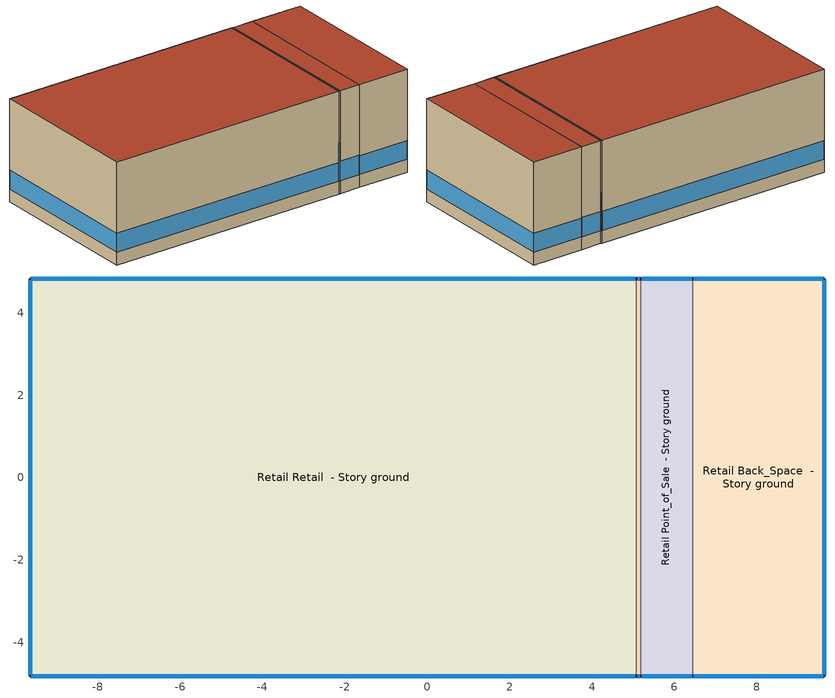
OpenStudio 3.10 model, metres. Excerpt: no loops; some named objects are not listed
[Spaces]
Retail Retail  - Story ground
 floor ground (Foundation F 1.26W/m*K Perim 39.07m Area 141.86m2): -9.64,-4.82 -9.64,4.82 5.08,4.82 5.08,-4.82 z0
 wall outside (Retail Retail  - Story ground Wall 1 c tbd): -9.64,4.82 -9.64,-4.82 z0:6.1
 wall outside (Retail Retail  - Story ground Wall 3 c tbd): 5.08,4.82 -9.64,4.82 z0:6.1
 wall outside (Retail Retail  - Story ground Wall 2 c tbd): -9.64,-4.82 5.08,-4.82 z0:6.1
 wall to Retail Entry  - Story ground: 5.08,-4.82 5.08,4.82 z0:6.1
 window (Window U-0.75 SHGC 0.48): -9.64,4.79 -9.64,-4.79 z0.76:1.87; -9.61,-4.82 5.05,-4.82 / 5.05,4.82 -9.61,4.82 z0.76:1.86
 roof outside (Retail Retail  - Story ground RoofCeiling 1 c tbd): 5.08,-4.82 5.08,4.82 -9.64,4.82 -9.64,-4.82 z6.1
Retail Entry  - Story ground
 floor ground (Foundation F 1.26W/m*K Perim 0.2m Area 0.97m2): 5.08,-4.82 5.08,4.82 5.18,4.82 5.18,-4.82 z0
 wall outside (Retail Entry  - Story ground Wall 2 c tbd): 5.18,4.82 5.08,4.82 z0:6.1
 wall outside (Retail Entry  - Story ground Wall 3 c tbd): 5.08,-4.82 5.18,-4.82 z0:6.1
 wall to Retail Point_of_Sale  - Story ground: 5.18,-4.82 5.18,4.82 z0:6.1
 window (Window U-0.75 SHGC 0.48): 5.15,4.82 5.1,4.82 / 5.1,-4.82 5.15,-4.82 z0.76:2.99
 roof outside (Retail Entry  - Story ground RoofCeiling 1 c tbd): 5.18,-4.82 5.18,4.82 5.08,4.82 5.08,-4.82 z6.1
Retail Point_of_Sale  - Story ground
 floor ground (Foundation F 1.26W/m*K Perim 2.53m Area 12.21m2): 5.18,-4.82 5.18,4.82 6.45,4.82 6.45,-4.82 z0
 wall outside (Retail Point_of_Sale  - Story ground Wall 2 c tbd): 6.45,4.82 5.18,4.82 z0:6.1
 wall outside (Retail Point_of_Sale  - Story ground Wall 3 c tbd): 5.18,-4.82 6.45,-4.82 z0:6.1
 wall to Retail Back_Space  - Story ground: 6.45,-4.82 6.45,4.82 z0:6.1
 window (Window U-0.75 SHGC 0.48): 6.42,4.82 5.21,4.82 / 5.21,-4.82 6.42,-4.82 z0.76:1.91
 roof outside (Retail Point_of_Sale  - Story ground RoofCeiling 1 c tbd): 6.45,-4.82 6.45,4.82 5.18,4.82 5.18,-4.82 z6.1
Retail Back_Space  - Story ground
 floor ground (Foundation F 1.26W/m*K Perim 16.02m Area 30.77m2): 6.45,-4.82 6.45,4.82 9.64,4.82 9.64,-4.82 z0
 wall outside (Retail Back_Space  - Story ground Wall 2 c tbd): 9.64,4.82 6.45,4.82 z0:6.1
 wall outside (Retail Back_Space  - Story ground Wall 4 c tbd): 9.64,-4.82 9.64,4.82 z0:6.1
 wall outside (Retail Back_Space  - Story ground Wall 3 c tbd): 6.45,-4.82 9.64,-4.82 z0:6.1
 window (Window U-0.75 SHGC 0.48): 9.61,4.82 6.47,4.82 / 6.47,-4.82 9.61,-4.82 z0.76:1.88; 9.64,-4.79 9.64,4.79 z0.76:1.87
 roof outside (Retail Back_Space  - Story ground RoofCeiling 1 c tbd): 9.64,-4.82 9.64,4.82 6.45,4.82 6.45,-4.82 z6.1
[Building]
ComStock DOE Ref Pre-1980|RetailStandalone: North Axis {deg}=45; Default Construction Set=ComStock DOE Ref Pre-1980 - Retail - ASHRAE 169-2013-5A; Default Schedule Set=Building Default Schedule Set; Standards Building Type=Retail
[Site]
Windham Airport_CT_USA: Latitude {deg}=41.74; Longitude {deg}=-72.18; Time Zone {hr}=-5; Elevation {m}=75; Terrain=City
[Site:WaterMainsTemperature]
Calculation Method=Correlation; Annual Average Outdoor Air Temperature {C}=10.8875; Maximum Difference In Monthly Average Outdoor Air Temperatures {deltaC}=26.77
[SizingPeriod:DesignDay] Barometric Pressure {Pa}=100427; Rain Indicator=No; Snow Indicator=No; Day of Month=21; Daylight Saving Time Indicator=No; Humidity Condition Type=Wetbulb; Dry-Bulb Temperature Range Modifier Type=DefaultMultipliers
Name | Maximum Dry-Bulb Temperature {C} | Daily Dry-Bulb Temperature Range {deltaC} | Wind Speed {m/s} | Wind Direction {deg} | Month | Day Type | Wetbulb or DewPoint at Maximum Dry-Bulb {C} | Solar Model Indicator | ASHRAE Clear Sky Optical Depth for Beam Irradiance | ASHRAE Clear Sky Optical Depth for Diffuse Irradiance | Sky Clearness
Windham Airport Ann Clg .4% Condns DB=>MWB 1 | 32.2 | 11.1 | 3.9 | 200 | 7 | SummerDesignDay | 22.8 | ASHRAETau | 0.43 | 2.181
Windham Airport Ann Clg .4% Condns WB=>MDB 1 | 29.4 | 11.1 | 3.9 | 200 | 7 | SummerDesignDay | 24.4 | ASHRAETau | 0.43 | 2.181
Windham Airport Ann Htg 99.6% Condns DB 1 | -15.8 | 0 | 2.1 | 290 | 1 | WinterDesignDay | -15.8 | ASHRAEClearSky |  |  | 0
Windham Airport August .4% Condns DB=>MCWB 1 | 32.9 | 10.7 | 3.9 | 200 | 8 | SummerDesignDay | 23.5 | ASHRAETau | 0.416 | 2.246
[ClimateZones]
Climate Zone Institution Name 1=ASHRAE; Climate Zone Document Name 1=ANSI/ASHRAE Standard 169; Climate Zone Document Year 1=2006; Climate Zone Value 1=ASHRAE 169-2013-5A
[Site:GroundTemperature:FCfactorMethod]
January Ground Temperature {C}=11.22; February Ground Temperature {C}=4.34; March Ground Temperature {C}=1.19; April Ground Temperature {C}=-2.74; May Ground Temperature {C}=3.01; June Ground Temperature {C}=3.14; July Ground Temperature {C}=7.09; August Ground Temperature {C}=17.57; September Ground Temperature {C}=19.75; October Ground Temperature {C}=23.97; November Ground Temperature {C}=24.03; December Ground Temperature {C}=18.08
[Construction:FfactorGroundFloor] F-Factor {W/m-K}=1.26344
Name | Area {m2} | PerimeterExposed {m}
Foundation F 1.26W/m*K Perim 2.53m Area 12.21m2 | 12.2075 | 2.53303
Foundation F 1.26W/m*K Perim 0.2m Area 0.97m2 | 0.966192 | 0.200483
Foundation F 1.26W/m*K Perim 16.02m Area 30.77m2 | 30.7695 | 16.0232
Foundation F 1.26W/m*K Perim 39.07m Area 141.86m2 | 141.863 | 39.075
[DefaultConstructionSet]
ComStock DOE Ref Pre-1980 - Retail - ASHRAE 169-2013-5A: Default Exterior Surface Constructions=Default Surface Constructions 1; Default Interior Surface Constructions=Default Surface Constructions 2; Default Ground Contact Surface Constructions=Default Surface Constructions 3; Default Exterior SubSurface Constructions=Default Sub Surface Constructions 1; Default Interior SubSurface Constructions=Default Sub Surface Constructions 2; Interior Partition Construction=Typical Interior Partition
[DefaultSurfaceConstructions]
Name | Floor Construction | Wall Construction | Roof Ceiling Construction
Default Surface Constructions 1 | Typical Insulated Exterior Mass Floor | Typical Insulated Steel Framed Exterior Wall R-6.41 | Typical IEAD Roof R-13.89
Default Surface Constructions 2 | Typical Interior Floor | Typical Interior Wall | Typical Interior Ceiling
Default Surface Constructions 3 | Typical Insulated Carpeted 6in Slab Floor | Typical Insulated Basement Mass Wall
[Construction]
Typical Insulated Exterior Mass Floor: 4 in. Normalweight Concrete Floor, Typical Carpet Pad
Typical Insulated Steel Framed Exterior Wall R-6.41: 25mm Stucco, 5/8 in. Gypsum Board, Typical Insulation R-4.23, 5/8 in. Gypsum Board
Typical IEAD Roof R-13.89: Roof Membrane, Typical Insulation R-12.77, Metal Roof Surface
Typical Interior Floor: 100mm Normalweight concrete floor, CP02 CARPET PAD
Typical Interior Wall: G01 13mm gypsum board, G01 13mm gypsum board
Typical Interior Ceiling: CP02 CARPET PAD, 100mm Normalweight concrete floor
Typical Insulated Carpeted 6in Slab Floor: 6 in. Normalweight Concrete Floor, Typical Carpet Pad
Typical Insulated Basement Mass Wall: 8 in. Concrete Block Basement Wall
U 0.62 SHGC 0.41 Simple Glazing: U 0.62 SHGC 0.41 Simple Glazing
Typical Insulated Metal Door: F08 Metal surface, Typical Insulation
U 0.88 SHGC 0.16 Sgl Ref-A-L Clr 6mm: REF A CLEAR LO 6MM
Typical Overhead Door: Typical Insulation
Typical Interior Window: Clear 3mm
Typical Interior Door; Typical Interior Partition: G05 25mm wood
InteriorFurnishings: Std Wood 6inch
Window U-0.75 SHGC 0.48: Simple Glazing Double - No LowE - Tinted/Reflective - Aluminum
Retail Back_Space  - Story ground RoofCeiling 1 c tbd: Roof Membrane, Retail Back_Space  - Story ground RoofCeiling 1 m tbd, Metal Roof Surface
Retail Back_Space  - Story ground Wall 2 c tbd: 25mm Stucco, 5/8 in. Gypsum Board, Retail Back_Space  - Story ground Wall 2 m tbd, 5/8 in. Gypsum Board
Retail Back_Space  - Story ground Wall 3 c tbd: 25mm Stucco, 5/8 in. Gypsum Board, Retail Back_Space  - Story ground Wall 3 m tbd, 5/8 in. Gypsum Board
Retail Back_Space  - Story ground Wall 4 c tbd: 25mm Stucco, 5/8 in. Gypsum Board, Retail Back_Space  - Story ground Wall 4 m tbd, 5/8 in. Gypsum Board
Retail Entry  - Story ground RoofCeiling 1 c tbd: Roof Membrane, Retail Entry  - Story ground RoofCeiling 1 m tbd, Metal Roof Surface
Retail Entry  - Story ground Wall 2 c tbd: 25mm Stucco, 5/8 in. Gypsum Board, Retail Entry  - Story ground Wall 2 m tbd, 5/8 in. Gypsum Board
Retail Entry  - Story ground Wall 3 c tbd: 25mm Stucco, 5/8 in. Gypsum Board, Retail Entry  - Story ground Wall 3 m tbd, 5/8 in. Gypsum Board
Retail Point_of_Sale  - Story ground RoofCeiling 1 c tbd: Roof Membrane, Retail Point_of_Sale  - Story ground RoofCeiling 1 m tbd, Metal Roof Surface
Retail Point_of_Sale  - Story ground Wall 2 c tbd: 25mm Stucco, 5/8 in. Gypsum Board, Retail Point_of_Sale  - Story ground Wall 2 m tbd, 5/8 in. Gypsum Board
Retail Point_of_Sale  - Story ground Wall 3 c tbd: 25mm Stucco, 5/8 in. Gypsum Board, Retail Point_of_Sale  - Story ground Wall 3 m tbd, 5/8 in. Gypsum Board
Retail Retail  - Story ground RoofCeiling 1 c tbd: Roof Membrane, Retail Retail  - Story ground RoofCeiling 1 m tbd, Metal Roof Surface
Retail Retail  - Story ground Wall 1 c tbd: 25mm Stucco, 5/8 in. Gypsum Board, Retail Retail  - Story ground Wall 1 m tbd, 5/8 in. Gypsum Board
Retail Retail  - Story ground Wall 2 c tbd: 25mm Stucco, 5/8 in. Gypsum Board, Retail Retail  - Story ground Wall 2 m tbd, 5/8 in. Gypsum Board
Retail Retail  - Story ground Wall 3 c tbd: 25mm Stucco, 5/8 in. Gypsum Board, Retail Retail  - Story ground Wall 3 m tbd, 5/8 in. Gypsum Board
[Material:NoMass] Roughness=Smooth; Thermal Absorptance=0.9; Solar Absorptance=0.7
Name | Thermal Resistance {m2-K/W} | Visible Absorptance
Typical Insulation R-4.23 | 0.74519 | 0.7
Typical Carpet Pad; CP02 CARPET PAD | 0.21648 | 0.8
Typical Insulation R-12.77 | 2.24922 | 0.7
Typical Insulation | 0.0282222 | 0.7
Retail Back_Space  - Story ground RoofCeiling 1 m tbd | 1.56207 | 0.7
Retail Back_Space  - Story ground Wall 2 m tbd; Retail Back_Space  - Story ground Wall 3 m tbd | 0.611156 | 0.7
Retail Back_Space  - Story ground Wall 4 m tbd; Retail Retail  - Story ground Wall 1 m tbd | 0.628558 | 0.7
Retail Entry  - Story ground RoofCeiling 1 m tbd; Retail Point_of_Sale  - Story ground RoofCeiling 1 m tbd | 1.91377 | 0.7
Retail Entry  - Story ground Wall 2 m tbd; Retail Entry  - Story ground Wall 3 m tbd | 0.168047 | 0.7
Retail Point_of_Sale  - Story ground Wall 2 m tbd; Retail Point_of_Sale  - Story ground Wall 3 m tbd | 0.573675 | 0.7
Retail Retail  - Story ground RoofCeiling 1 m tbd | 1.82466 | 0.7
Retail Retail  - Story ground Wall 2 m tbd; Retail Retail  - Story ground Wall 3 m tbd | 0.631591 | 0.7
[Material] Thermal Absorptance=0.9
Name | Roughness | Thickness {m} | Conductivity {W/m-K} | Density {kg/m3} | Specific Heat {J/kg-K} | Solar Absorptance | Visible Absorptance
4 in. Normalweight Concrete Floor | MediumRough | 0.1016 | 2.31 | 2322 | 832 | 0.7 | 0.7
25mm Stucco | Smooth | 0.0254 | 0.72 | 1856 | 840 | 0.7 | 0.7
5/8 in. Gypsum Board | MediumSmooth | 0.0159 | 0.16 | 800 | 1090 | 0.7 | 0.7
Roof Membrane | VeryRough | 0.0095 | 0.16 | 1121.29 | 1460 | 0.7 | 0.7
Metal Roof Surface; F08 Metal surface | Smooth | 0.0008 | 45.28 | 7824 | 500 | 0.7 | 0.7
100mm Normalweight concrete floor | MediumRough | 0.1016 | 2.31045 | 2322 | 832.557 | 0.7 | 0.7
G01 13mm gypsum board | Smooth | 0.0127 | 0.160031 | 800.001 | 1090.73 | 0.7 | 0.5
6 in. Normalweight Concrete Floor | MediumRough | 0.1524 | 2.31 | 2322 | 832 | 0.7 | 0.7
8 in. Concrete Block Basement Wall | MediumRough | 0.2032 | 1.326 | 1842 | 912 | 0.7 | 0.7
G05 25mm wood | MediumSmooth | 0.0254 | 0.15 | 608 | 1630 | 0.5 | 0.5
Std Wood 6inch | MediumSmooth | 0.15 | 0.12 | 540 | 1210 | 0.7 | 0.7
[DefaultSubSurfaceConstructions]
Name | Fixed Window Construction | Operable Window Construction | Door Construction | Glass Door Construction | Overhead Door Construction | Tubular Daylight Dome Construction | Tubular Daylight Diffuser Construction
Default Sub Surface Constructions 1 | U 0.62 SHGC 0.41 Simple Glazing | U 0.62 SHGC 0.41 Simple Glazing | Typical Insulated Metal Door | U 0.88 SHGC 0.16 Sgl Ref-A-L Clr 6mm | Typical Overhead Door | Typical Interior Window | Typical Interior Window
Default Sub Surface Constructions 2 | Typical Interior Window | Typical Interior Window | Typical Interior Door
[WindowMaterial:SimpleGlazingSystem]
Name | U-Factor {W/m2-K} | Solar Heat Gain Coefficient | Visible Transmittance
U 0.62 SHGC 0.41 Simple Glazing | 3.52052 | 0.41 | 0.81
Simple Glazing Double - No LowE - Tinted/Reflective - Aluminum | 4.25302 | 0.484 | 0.411
[WindowMaterial:Glazing] Optical Data Type=SpectralAverage; Infrared Transmittance at Normal Incidence=0; Front Side Infrared Hemispherical Emissivity=0.84; Conductivity {W/m-K}=0.9; Dirt Correction Factor for Solar and Visible Transmittance=1; Solar Diffusing=No
Name | Thickness {m} | Solar Transmittance at Normal Incidence | Front Side Solar Reflectance at Normal Incidence | Back Side Solar Reflectance at Normal Incidence | Visible Transmittance at Normal Incidence | Front Side Visible Reflectance at Normal Incidence | Back Side Visible Reflectance at Normal Incidence | Back Side Infrared Hemispherical Emissivity
REF A CLEAR LO 6MM | 0.006 | 0.066 | 0.341 | 0.493 | 0.08 | 0.41 | 0.37 | 0.4
Clear 3mm | 0.003 | 0.837 | 0.075 | 0.075 | 0.898 | 0.081 | 0.081 | 0.84
[SpaceType] Standards Building Type=Retail
Name | Default Schedule Set | Design Specification Outdoor Air Object | Standards Space Type
Retail Entry - ComStock DOE Ref Pre-1980 | Retail Entry Schedule Set | Retail Entry Ventilation | Entry
Retail Point_of_Sale - ComStock DOE Ref Pre-1980 | Retail Point_of_Sale Schedule Set | Retail Point_of_Sale Ventilation | Point_of_Sale
Retail Back_Space - ComStock DOE Ref Pre-1980 | Retail Back_Space Schedule Set | Retail Back_Space Ventilation | Back_Space
Retail Retail - ComStock DOE Ref Pre-1980 | Retail Retail Schedule Set | Retail Retail Ventilation | Retail
[BuildingStory]
Story ground: Nominal Z Coordinate {m}=0; Nominal Floor to Floor Height {m}=6.096
[Space] Building Story=Story ground
Name | Space Type | Thermal Zone
Retail Retail  - Story ground | Retail Retail - ComStock DOE Ref Pre-1980 | Zone Retail Retail  - Story ground
Retail Entry  - Story ground | Retail Entry - ComStock DOE Ref Pre-1980 | Zone Retail Entry  - Story ground
Retail Point_of_Sale  - Story ground | Retail Point_of_Sale - ComStock DOE Ref Pre-1980 | Zone Retail Point_of_Sale  - Story ground
Retail Back_Space  - Story ground | Retail Back_Space - ComStock DOE Ref Pre-1980 | Zone Retail Back_Space  - Story ground
[ThermalZone] Multiplier=1; Use Ideal Air Loads=No
Name | Thermostat
Zone Retail Retail  - Story ground | Retail Retail - ComStock DOE Ref Pre-1980 Thermostat
Zone Retail Entry  - Story ground | Retail Entry - ComStock DOE Ref Pre-1980 Thermostat
Zone Retail Point_of_Sale  - Story ground | Retail Point_of_Sale - ComStock DOE Ref Pre-1980 Thermostat
Zone Retail Back_Space  - Story ground | Retail Back_Space - ComStock DOE Ref Pre-1980 Thermostat
[Sizing:Zone]
Zone Retail Entry  - Story ground: Zone Cooling Design Supply Air Temperature Input Method=SupplyAirTemperature; Zone Cooling Design Supply Air Temperature {C}=14; Zone Cooling Design Supply Air Temperature Difference {deltaC}=11.11; Zone Heating Design Supply Air Temperature Input Method=SupplyAirTemperature; Zone Heating Design Supply Air Temperature {C}=50; Zone Heating Design Supply Air Temperature Difference {deltaC}=11.11; Zone Cooling Design Supply Air Humidity Ratio {kg-H2O/kg-air}=0.0085; Zone Heating Design Supply Air Humidity Ratio {kg-H2O/kg-air}=0.008; Cooling Design Air Flow Method=DesignDay; Heating Design Air Flow Method=DesignDay; Heating Maximum Air Flow Fraction=1; Account for Dedicated Outdoor Air System=No; Dedicated Outdoor Air System Control Strategy=NeutralSupplyAir; Dedicated Outdoor Air Low Setpoint Temperature for Design {C}=autosize; Dedicated Outdoor Air High Setpoint Temperature for Design {C}=autosize; Zone Load Sizing Method=Sensible Load Only No Latent Load; Zone Latent Cooling Design Supply Air Humidity Ratio Input Method=HumidityRatioDifference; Zone Cooling Design Supply Air Humidity Ratio Difference {kgWater/kgDryAir}=0.005; Zone Latent Heating Design Supply Air Humidity Ratio Input Method=HumidityRatioDifference; Zone Humidification Design Supply Air Humidity Ratio Difference {kgWater/kgDryAir}=0.005; Sizing Option=Coincident
[Zone equipment]
Zone Retail Entry  - Story ground: Zone Retail Entry  - Story ground Unit Heater
[People:Definition] Number of People Calculation Method=People/Area; Fraction Radiant=0.3
Name | People per Space Floor Area {person/m2}
Retail Back_Space People Definition | 0.0358438
Retail Entry People Definition; Retail Point_of_Sale People Definition; Retail Retail People Definition | 0.161459
[People] Work Efficiency Schedule=Work Efficiency Schedule; Clothing Insulation Schedule=Clothing Schedule; Air Velocity Schedule=Air Velocity Schedule; Multiplier=1
Name | People Definition | Space or SpaceType
Retail Back_Space People | Retail Back_Space People Definition | Retail Back_Space - ComStock DOE Ref Pre-1980
Retail Entry People | Retail Entry People Definition | Retail Entry - ComStock DOE Ref Pre-1980
Retail Point_of_Sale People | Retail Point_of_Sale People Definition | Retail Point_of_Sale - ComStock DOE Ref Pre-1980
Retail Retail People | Retail Retail People Definition | Retail Retail - ComStock DOE Ref Pre-1980
[Lights:Definition] Design Level Calculation Method=Watts/Area; Fraction Visible=0.2; Return Air Fraction=0
Name | Watts per Space Floor Area {W/m2} | Fraction Radiant
Retail Retail - ComStock DOE Ref Pre-1980 General Lights Definition; Retail Point_of_Sale - ComStock DOE Ref Pre-1980 General Lights Definition | 7.28907 | 0.31
Retail Retail - ComStock DOE Ref Pre-1980 Task Lights Definition; Retail Point_of_Sale - ComStock DOE Ref Pre-1980 Task Lights Definition | 5.81868 | 0.125
Retail Back_Space - ComStock DOE Ref Pre-1980 General Lights Definition | 2.62302 | 0.31
Retail Entry - ComStock DOE Ref Pre-1980 General Lights Definition | 2.45217 | 0.31
Retail Entry - ComStock DOE Ref Pre-1980 Task Lights Definition | 1.72345 | 0.125
Retail Entry - ComStock DOE Ref Pre-1980 Wall Wash Lights Definition | 3.12863 | 0.125
[ElectricEquipment:Definition] Design Level Calculation Method=Watts/Area; Fraction Latent=0; Fraction Radiant=0.5; Fraction Lost=0
Name | Watts per Space Floor Area {W/m2}
Retail Back_Space Elec Equip Definition | 5.92185
Retail Entry Elec Equip Definition; Retail Retail Elec Equip Definition | 2.36874
Retail Point_of_Sale Elec Equip Definition | 15.7916
[ElectricEquipment] Schedule=Mercantile_Retail BLDG_EQUIP_EndUseData BPR Adjusted
Name | Electric Equipment Definition | Space or SpaceType
Retail Back_Space Elec Equip | Retail Back_Space Elec Equip Definition | Retail Back_Space - ComStock DOE Ref Pre-1980
Retail Entry Elec Equip | Retail Entry Elec Equip Definition | Retail Entry - ComStock DOE Ref Pre-1980
Retail Point_of_Sale Elec Equip | Retail Point_of_Sale Elec Equip Definition | Retail Point_of_Sale - ComStock DOE Ref Pre-1980
Retail Retail Elec Equip | Retail Retail Elec Equip Definition | Retail Retail - ComStock DOE Ref Pre-1980
[DesignSpecification:OutdoorAir] Outdoor Air Method=Sum
Name | Outdoor Air Flow per Floor Area {m3/s-m2}
Retail Back_Space Ventilation | 0.000762
Retail Entry Ventilation; Retail Point_of_Sale Ventilation; Retail Retail Ventilation | 0.001524
[DefaultScheduleSet]
Name | Number of People Schedule | People Activity Level Schedule | Lighting Schedule | Electric Equipment Schedule | Hours of Operation Schedule
Retail Back_Space Schedule Set; Retail Entry Schedule Set; Retail Point_of_Sale Schedule Set; Retail Retail Schedule Set | Retail Bldg Occ | Retail Activity | Mercantile_Retail BLDG_LIGHT_EndUseData | Mercantile_Retail BLDG_EQUIP_EndUseData
Building Default Schedule Set |  |  |  |  | Building Hours of Operation NonResidential
[Exterior:Lights:Definition]
Name | Design Level {W}
Parking Areas and Drives 0.04 W/ft^2 Def (W/ft^2) | 0.041
Building Facades 0.15 W/ft^2 Def (W/ft^2) | 0.15
Main Entries 30.0 W/ft Def (W/ft) | 30
Other Doors 20.0 W/ft Def (W/ft) | 20
[Exterior:Lights] Control Option=AstronomicalClock
Name | Exterior Lights Definition | Schedule | Multiplier
Parking Areas and Drives 0.04 W/ft^2 | Parking Areas and Drives 0.04 W/ft^2 Def (W/ft^2) | Always On Discrete | 2835.14
Building Facades 0.15 W/ft^2 | Building Facades 0.15 W/ft^2 Def (W/ft^2) | Schedule Ruleset 1 | 3794.73
Main Entries 30.0 W/ft | Main Entries 30.0 W/ft Def (W/ft) | Always On Discrete | 8
Other Doors 20.0 W/ft | Other Doors 20.0 W/ft Def (W/ft) | Always On Discrete | 2.344
[ThermostatSetpoint:DualSetpoint] Heating Setpoint Temperature Schedule=Retail HtgSetp
Name | Cooling Setpoint Temperature Schedule
Retail Back_Space - ComStock DOE Ref Pre-1980 Thermostat; Retail Point_of_Sale - ComStock DOE Ref Pre-1980 Thermostat; Retail Retail - ComStock DOE Ref Pre-1980 Thermostat | Retail ClgSetp
Retail Entry - ComStock DOE Ref Pre-1980 Thermostat | Retail FRONT ENTRY COOLING
[InternalMass:Definition]
Internal Mass Definition 1: Construction=InteriorFurnishings; Design Level Calculation Method=SurfaceArea/Area; Surface Area per Space Floor Area=2
[InternalMass] Internal Mass Definition=Internal Mass Definition 1; Multiplier=1
Name | Space or SpaceType
Retail Point_of_Sale  - Story ground Mass | Retail Point_of_Sale  - Story ground
Retail Back_Space  - Story ground Mass | Retail Back_Space  - Story ground
Retail Retail  - Story ground Mass | Retail Retail  - Story ground
[Coil:Heating:Gas]
Zone Retail Entry  - Story ground UnitHeater Gas Htg Coil 2kBtu/hr 0.8 Thermal Eff: Availability Schedule=Always On Discrete; Gas Burner Efficiency=0.8; Nominal Capacity {W}=629.396; On Cycle Parasitic Electric Load {W}=0; Off Cycle Parasitic Gas Load {W}=0; Fuel Type=FuelOilNo2
[AvailabilityManager:NightCycle] Applicability Schedule=Always On Discrete; Control Type=CycleOnAny; Thermostat Tolerance {deltaC}=1.9999; Cycling Run Time Control Type=Thermostat; Cycling Run Time {s}=1800
Availability Manager Night Cycle 1; Availability Manager Night Cycle 2
[Lights] Schedule=Mercantile_Retail BLDG_LIGHT_EndUseData BPR Adjusted; Fraction Replaceable=1
Name | Lights Definition | Space or SpaceType
Retail Retail - ComStock DOE Ref Pre-1980 General Lighting | Retail Retail - ComStock DOE Ref Pre-1980 General Lights Definition | Retail Retail - ComStock DOE Ref Pre-1980
Retail Retail - ComStock DOE Ref Pre-1980 Task Lighting | Retail Retail - ComStock DOE Ref Pre-1980 Task Lights Definition | Retail Retail - ComStock DOE Ref Pre-1980
Retail Back_Space - ComStock DOE Ref Pre-1980 General Lighting | Retail Back_Space - ComStock DOE Ref Pre-1980 General Lights Definition | Retail Back_Space - ComStock DOE Ref Pre-1980
Retail Point_of_Sale - ComStock DOE Ref Pre-1980 General Lighting | Retail Point_of_Sale - ComStock DOE Ref Pre-1980 General Lights Definition | Retail Point_of_Sale - ComStock DOE Ref Pre-1980
Retail Point_of_Sale - ComStock DOE Ref Pre-1980 Task Lighting | Retail Point_of_Sale - ComStock DOE Ref Pre-1980 Task Lights Definition | Retail Point_of_Sale - ComStock DOE Ref Pre-1980
Retail Entry - ComStock DOE Ref Pre-1980 General Lighting | Retail Entry - ComStock DOE Ref Pre-1980 General Lights Definition | Retail Entry - ComStock DOE Ref Pre-1980
Retail Entry - ComStock DOE Ref Pre-1980 Task Lighting | Retail Entry - ComStock DOE Ref Pre-1980 Task Lights Definition | Retail Entry - ComStock DOE Ref Pre-1980
Retail Entry - ComStock DOE Ref Pre-1980 Wall Wash Lighting | Retail Entry - ComStock DOE Ref Pre-1980 Wall Wash Lights Definition | Retail Entry - ComStock DOE Ref Pre-1980
[SpaceInfiltration:DesignFlowRate] Design Flow Rate Calculation Method=Flow/ExteriorArea; Flow per Exterior Surface Area {m3/s-m2}=0.000619923; Velocity Term Coefficient=0; Density Basis=Outdoor
Name | Space or SpaceType | Schedule | Constant Term Coefficient | Temperature Term Coefficient | Velocity Squared Term Coefficient
Retail Point_of_Sale  - Story ground HVAC On Infiltration | Retail Point_of_Sale  - Story ground | Infiltration HVAC On Schedule 1 | -0.0441 | 0.0066 | 0.0376
Retail Point_of_Sale  - Story ground HVAC Off Infiltration | Retail Point_of_Sale  - Story ground | Infiltration HVAC Off Schedule 1 | 0 | 0.01 | 0.0493
Retail Entry  - Story ground HVAC On Infiltration | Retail Entry  - Story ground | Infiltration HVAC On Schedule 1 | -0.0441 | 0.0066 | 0.0376
Retail Entry  - Story ground HVAC Off Infiltration | Retail Entry  - Story ground | Infiltration HVAC Off Schedule 1 | 0 | 0.01 | 0.0493
Retail Back_Space  - Story ground HVAC On Infiltration | Retail Back_Space  - Story ground | Infiltration HVAC On Schedule 1 | -0.0441 | 0.0066 | 0.0376
Retail Back_Space  - Story ground HVAC Off Infiltration | Retail Back_Space  - Story ground | Infiltration HVAC Off Schedule 1 | 0 | 0.01 | 0.0493
Retail Retail  - Story ground HVAC On Infiltration | Retail Retail  - Story ground | Infiltration HVAC On Schedule 1 | -0.0441 | 0.0066 | 0.0376
Retail Retail  - Story ground HVAC Off Infiltration | Retail Retail  - Story ground | Infiltration HVAC Off Schedule 1 | 0 | 0.01 | 0.0493
[Schedule:Ruleset]
Name | Default Day Schedule | Summer Design Day Schedule | Winter Design Day Schedule
Clothing Schedule | Clothing Schedule Default Winter Clothes
Air Velocity Schedule | Air Velocity Schedule Default
Work Efficiency Schedule | Work Efficiency Schedule Default
Retail Bldg Occ | Retail Bldg Occ Default | Retail Bldg Occ Summer Design Day | Retail Bldg Occ Winter Design Day
Retail Activity | Retail Activity Default | Retail Activity Summer Design Day | Retail Activity Winter Design Day
Mercantile_Retail BLDG_LIGHT_EndUseData | Mercantile_Retail BLDG_LIGHT_EndUseData Default | Mercantile_Retail BLDG_LIGHT_EndUseData Summer Design Day | Mercantile_Retail BLDG_LIGHT_EndUseData Winter Design Day
Mercantile_Retail BLDG_EQUIP_EndUseData | Mercantile_Retail BLDG_EQUIP_EndUseData Default | Mercantile_Retail BLDG_EQUIP_EndUseData Summer Design Day | Mercantile_Retail BLDG_EQUIP_EndUseData Winter Design Day
Schedule Ruleset 1 | Schedule Day 9
Retail HtgSetp | Retail HtgSetp Default | Schedule Day 48 | Schedule Day 49
Retail ClgSetp | Retail ClgSetp Default | Schedule Day 46 | Schedule Day 47
Retail FRONT ENTRY COOLING | Retail FRONT ENTRY COOLING Default | Retail FRONT ENTRY COOLING Summer Design Day | Retail FRONT ENTRY COOLING Winter Design Day
Building Hours of Operation NonResidential | Building Hours of Operation NonResidential Default | Building Hours of Operation NonResidential Summer Design Day | Building Hours of Operation NonResidential Winter Design Day
Mercantile_Retail BLDG_LIGHT_EndUseData BPR Adjusted | Mercantile_Retail BLDG_LIGHT_EndUseData Default 2 | Mercantile_Retail BLDG_LIGHT_EndUseData Summer Design Day 1 | Mercantile_Retail BLDG_LIGHT_EndUseData Winter Design Day 1
Mercantile_Retail BLDG_EQUIP_EndUseData BPR Adjusted | Mercantile_Retail BLDG_EQUIP_EndUseData Default 1 | Mercantile_Retail BLDG_EQUIP_EndUseData Summer Design Day 1 | Mercantile_Retail BLDG_EQUIP_EndUseData Winter Design Day 1
Infiltration HVAC On Schedule 1 | Zone Retail Retail  - Story ground PSZ-AC Occ Sch Default 5 | Zone Retail Retail  - Story ground PSZ-AC Occ Sch Summer Design Day 5 | Zone Retail Retail  - Story ground PSZ-AC Occ Sch Winter Design Day 5
Infiltration HVAC Off Schedule 1 | Infiltration HVAC Off Schedule Default Day Schedule | Infiltration HVAC Off Schedule Summer Design Day Schedule 1 | Infiltration HVAC Off Schedule Winter Design Day Schedule 1
[Schedule:Day]
Clothing Schedule Default Winter Clothes; Building Hours of Operation NonResidential Winter Design Day; Building Hours of Operation NonResidential Summer Design Day; Zone Retail Retail  - Story ground PSZ-AC Occ Sch Summer Design Day 5; Zone Retail Retail  - Story ground PSZ-AC Occ Sch Winter Design Day 5: 24, 0, 1
Clothing Schedule Summer Clothes: 24, 0, 0.5
Air Velocity Schedule Default: 24, 0, 0.2
Work Efficiency Schedule Default; Infiltration HVAC Off Schedule Summer Design Day Schedule 1; Infiltration HVAC Off Schedule Winter Design Day Schedule 1: 24, 0, 0
Retail Bldg Occ Default: No, 5, 45, 0, 6, 0, 0.025, 6, 15, 0.05, 6, 30, 0.075, 6, 45, 0.1, 7, 0, 0.125, 7, 15, 0.15, 7, 30, 0.175, 7, 45, 0.2, 8, 0, 0.275, 8, 15, 0.35, 8, 30, 0.425, 8, 45, 0.5, 9, 15, 0.5, 9, 30, 0.525, 9, 45, 0.55, 10, 0, 0.575, 10, 15, 0.6, 10, 30, 0.625, 10, 45, 0.65, 11, 0, 0.675, 11, 15, 0.7, 12, 0, 0.7, 12, 15, 0.725, 12, 30, 0.75, 12, 45, 0.775, 13, 0, 0.8, 13, 15, 0.775, 13, 30, 0.75, 13, 45, 0.725, 14, 0, 0.7, 14, 15, 0.65, 14, 30, 0.6, 14, 45, 0.55, 15, 0, 0.5, 15, 30, 0.5, 15, 45, 0.4, 16, 0, 0.3, 16, 15, 0.2625, 16, 30, 0.225, 16, 45, 0.1875, 17, 0, 0.15, 17, 15, 0.1125, 17, 30, 0.075, 17, 45, 0.0375, 18, 0, 0, 24, 0, 0
Retail Bldg Occ Sat Day: No, 0, 15, 0.15, 0, 30, 0.125, 0, 45, 0.1, 1, 0, 0.075, 1, 15, 0.05, 1, 30, 0.025, 1, 45, 0, 6, 45, 0, 7, 0, 0.025, 7, 15, 0.05, 7, 30, 0.075, 7, 45, 0.1, 8, 0, 0.125, 8, 15, 0.15, 8, 30, 0.175, 8, 45, 0.2, 9, 0, 0.275, 9, 15, 0.35, 9, 30, 0.425, 9, 45, 0.5, 10, 0, 0.525, 10, 15, 0.55, 10, 30, 0.575, 10, 45, 0.6, 11, 0, 0.62, 11, 15, 0.64, 11, 30, 0.66, 11, 45, 0.68, 12, 0, 0.7, 12, 15, 0.72, 12, 30, 0.74, 12, 45, 0.76, 13, 0, 0.78, 13, 15, 0.8, 19, 45, 0.8, 20, 0, 0.75, 20, 15, 0.7, 20, 30, 0.65, 20, 45, 0.6, 21, 0, 0.5, 21, 15, 0.4, 21, 30, 0.3, 21, 45, 0.2, 23, 45, 0.2, 24, 0, 0.175
Retail Bldg Occ Sun Day: No, 8, 45, 0, 9, 0, 0.025, 9, 15, 0.05, 9, 30, 0.075, 9, 45, 0.1, 10, 0, 0.125, 10, 15, 0.15, 10, 30, 0.175, 10, 45, 0.2, 11, 15, 0.2, 11, 30, 0.216667, 11, 45, 0.233333, 12, 0, 0.25, 12, 15, 0.266667, 12, 30, 0.283333, 12, 45, 0.3, 13, 0, 0.316667, 13, 15, 0.333333, 13, 30, 0.35, 13, 45, 0.366667, 14, 0, 0.383333, 14, 15, 0.4, 17, 45, 0.4, 18, 0, 0.375, 18, 15, 0.35, 18, 30, 0.325, 18, 45, 0.3, 19, 0, 0.275, 19, 15, 0.25, 19, 30, 0.225, 19, 45, 0.2, 20, 0, 0.175, 20, 15, 0.15, 20, 30, 0.125, 20, 45, 0.1, 21, 0, 0.075, 21, 15, 0.05, 21, 30, 0.025, 21, 45, 0, 24, 0, 0
Retail Bldg Occ Winter Design Day; Retail Bldg Occ Summer Design Day; Mercantile_Retail BLDG_LIGHT_EndUseData Summer Design Day; Mercantile_Retail BLDG_EQUIP_EndUseData Summer Design Day; Mercantile_Retail BLDG_LIGHT_EndUseData Summer Design Day 1; Mercantile_Retail BLDG_EQUIP_EndUseData Summer Design Day 1: No, 24, 0, 1
Retail Activity Default: No, 20, 0, 120, 24, 0, 120
Retail Activity Winter Design Day; Retail Activity Summer Design Day: No, 24, 0, 120
Mercantile_Retail BLDG_LIGHT_EndUseData Default: No, 0, 15, 0.0652399, 0, 30, 0.0651321, 0, 45, 0.0650242, 1, 0, 0.0649164, 1, 15, 0.0648086, 1, 30, 0.0647007, 1, 45, 0.0645929, 2, 0, 0.0644851, 2, 15, 0.0643772, 2, 30, 0.0642694, 2, 45, 0.0641616, 3, 0, 0.0659415, 3, 15, 0.0677214, 3, 30, 0.0695013, 3, 45, 0.0712813, 4, 0, 0.0775099, 4, 15, 0.0837386, 4, 30, 0.0899672, 4, 45, 0.0961959, 5, 0, 0.112231, 5, 15, 0.128267, 5, 30, 0.144303, 5, 45, 0.160338, 6, 0, 0.216883, 6, 15, 0.273428, 6, 30, 0.329972, 6, 45, 0.386517, 7, 0, 0.482703, 7, 15, 0.578889, 7, 30, 0.675075, 7, 45, 0.771261, 8, 0, 0.813948, 8, 15, 0.856634, 8, 30, 0.899321, 8, 45, 0.942007, 9, 0, 0.949002, 9, 15, 0.955997, 9, 30, 0.962992, 9, 45, 0.969987, 10, 0, 0.970227, 10, 15, 0.970468, 10, 30, 0.970708, 10, 45, 0.970973, 11, 0, 0.971093, 11, 15, 0.971154, 11, 30, 0.971215, 11, 45, 0.971276, 12, 0, 0.971337, 12, 15, 0.971338, 12, 30, 0.971338, 12, 45, 0.971339, 13, 0, 0.97134, 13, 15, 0.971347, 13, 30, 0.971355, 13, 45, 0.971362, 14, 0, 0.971369, 14, 15, 0.971319, 14, 30, 0.971268, 14, 45, 0.971217, 15, 0, 0.970682, 15, 15, 0.970483, 15, 30, 0.970285, 15, 45, 0.969479, 16, 0, 0.968674, 16, 15, 0.967868, 16, 30, 0.967063, 16, 45, 0.935605, 17, 0, 0.904148, 17, 15, 0.872691, 17, 30, 0.841234, 17, 45, 0.733932, 18, 0, 0.626629, 18, 15, 0.519327, 18, 30, 0.412025, 18, 45, 0.341961, 19, 0, 0.271897, 19, 15, 0.201833, 19, 30, 0.131769, 19, 45, 0.119491, 20, 0, 0.107213, 20, 15, 0.0949353, 20, 30, 0.0826573, 20, 45, 0.0804308, 21, 0, 0.0782042, 21, 15, 0.0759777, 21, 30, 0.0737512, 21, 45, 0.0718121, 22, 0, 0.069873, 22, 15, 0.0679339, 22, 30, 0.0659947, 22, 45, 0.0658869, 23, 0, 0.0657791, 23, 15, 0.0656712, 23, 30, 0.0655634, 23, 45, 0.0654556, 24, 0, 0.0653477
Mercantile_Retail BLDG_LIGHT_EndUseData Sun Day: No, 0, 15, 0.275856, 0, 30, 0.221466, 0, 45, 0.167076, 1, 0, 0.141874, 1, 15, 0.116673, 1, 30, 0.0914719, 1, 45, 0.0662706, 2, 0, 0.0558341, 2, 15, 0.0453976, 2, 30, 0.034961, 2, 45, 0, 3, 0, 0.000416251, 3, 15, 0.000832503, 3, 30, 0.00124875, 3, 45, 0.00166501, 4, 0, 0.00258467, 4, 15, 0.00350433, 4, 30, 0.004424, 4, 45, 0.00534366, 5, 0, 0.00757475, 5, 15, 0.00980583, 5, 30, 0.0120369, 5, 45, 0.014268, 6, 0, 0.0188815, 6, 15, 0.023495, 6, 30, 0.0281085, 6, 45, 0.032722, 7, 0, 0.0585472, 7, 15, 0.0843724, 7, 30, 0.110198, 7, 45, 0.136023, 8, 0, 0.216947, 8, 15, 0.297871, 8, 30, 0.378795, 8, 45, 0.45972, 9, 0, 0.549618, 9, 15, 0.639517, 9, 30, 0.729416, 9, 45, 0.819315, 10, 0, 0.855927, 10, 15, 0.892539, 10, 30, 0.929152, 10, 45, 0.965764, 11, 0, 0.966698, 11, 15, 0.967633, 11, 30, 0.968568, 11, 45, 0.969502, 12, 0, 0.969545, 12, 15, 0.969588, 12, 30, 0.969631, 12, 45, 0.969674, 13, 0, 0.969717, 13, 15, 0.969761, 13, 30, 0.969804, 13, 45, 0.969847, 14, 0, 0.96994, 14, 15, 0.970033, 14, 30, 0.970126, 14, 45, 0.970219, 15, 0, 0.970234, 15, 15, 0.970249, 15, 30, 0.970264, 15, 45, 0.970279, 16, 0, 0.970226, 16, 15, 0.970174, 16, 30, 0.970122, 16, 45, 0.97007, 17, 0, 0.969983, 17, 15, 0.969895, 17, 30, 0.969808, 17, 45, 0.969721, 18, 0, 0.96945, 18, 15, 0.969179, 18, 30, 0.968908, 18, 45, 0.968637, 19, 0, 0.968366, 19, 15, 0.968095, 19, 30, 0.967824, 19, 45, 0.967554, 20, 0, 0.959078, 20, 15, 0.950602, 20, 30, 0.942126, 20, 45, 0.93365, 21, 0, 0.895869, 21, 15, 0.858087, 21, 30, 0.820306, 21, 45, 0.782524, 22, 0, 0.730836, 22, 15, 0.679148, 22, 30, 0.62746, 22, 45, 0.575772, 23, 0, 0.527988, 23, 15, 0.480203, 23, 30, 0.432419, 23, 45, 0.384635, 24, 0, 0.330245
Mercantile_Retail BLDG_LIGHT_EndUseData Winter Design Day; Mercantile_Retail BLDG_EQUIP_EndUseData Winter Design Day; Mercantile_Retail BLDG_LIGHT_EndUseData Winter Design Day 1; Mercantile_Retail BLDG_EQUIP_EndUseData Winter Design Day 1: No, 24, 0, 0
Mercantile_Retail BLDG_EQUIP_EndUseData Default: No, 0, 15, 0.441224, 0, 30, 0.440241, 0, 45, 0.439259, 1, 0, 0.438276, 1, 15, 0.437294, 1, 30, 0.436312, 1, 45, 0.435329, 2, 0, 0.434347, 2, 15, 0.433365, 2, 30, 0.432382, 2, 45, 0.4314, 3, 0, 0.428325, 3, 15, 0.42525, 3, 30, 0.422175, 3, 45, 0.4191, 4, 0, 0.4186, 4, 15, 0.4181, 4, 30, 0.4176, 4, 45, 0.4171, 5, 0, 0.417625, 5, 15, 0.41815, 5, 30, 0.418675, 5, 45, 0.4192, 6, 0, 0.420075, 6, 15, 0.42095, 6, 30, 0.421825, 6, 45, 0.4227, 7, 0, 0.425075, 7, 15, 0.42745, 7, 30, 0.429825, 7, 45, 0.4322, 8, 0, 0.4372, 8, 15, 0.4422, 8, 30, 0.4472, 8, 45, 0.4522, 9, 0, 0.46335, 9, 15, 0.4745, 9, 30, 0.48565, 9, 45, 0.4968, 10, 0, 0.5172, 10, 15, 0.5376, 10, 30, 0.558, 10, 45, 0.66515, 11, 0, 0.6995, 11, 15, 0.712125, 11, 30, 0.72475, 11, 45, 0.737375, 12, 0, 0.75, 12, 15, 0.75605, 12, 30, 0.7621, 12, 45, 0.76815, 13, 0, 0.7742, 13, 15, 0.776275, 13, 30, 0.77835, 13, 45, 0.780425, 14, 0, 0.7825, 14, 15, 0.784133, 14, 30, 0.785767, 14, 45, 0.7874, 15, 0, 0.787667, 15, 15, 0.782033, 15, 30, 0.7764, 15, 45, 0.768975, 16, 0, 0.76155, 16, 15, 0.754125, 16, 30, 0.7467, 16, 45, 0.735225, 17, 0, 0.72375, 17, 15, 0.712275, 17, 30, 0.7008, 17, 45, 0.686175, 18, 0, 0.67155, 18, 15, 0.656925, 18, 30, 0.6423, 18, 45, 0.62796, 19, 0, 0.61362, 19, 15, 0.59928, 19, 30, 0.58494, 19, 45, 0.571605, 20, 0, 0.55827, 20, 15, 0.544935, 20, 30, 0.5316, 20, 45, 0.5181, 21, 0, 0.5046, 21, 15, 0.4911, 21, 30, 0.4776, 21, 45, 0.470225, 22, 0, 0.46285, 22, 15, 0.455475, 22, 30, 0.4481, 22, 45, 0.447118, 23, 0, 0.446135, 23, 15, 0.445153, 23, 30, 0.444171, 23, 45, 0.443188, 24, 0, 0.442206
Schedule Day 9: 6, 0, 0, 24, 0, 1
Retail HtgSetp Default: No, 8, 15, 20, 17, 0, 20, 24, 0, 20
Retail HtgSetp Sat Day; Retail HtgSetp Sun Day: No, 9, 15, 20, 21, 15, 20, 24, 0, 20
Retail ClgSetp Default: No, 8, 15, 26.1111, 17, 0, 22.7778, 24, 0, 26.1111
Retail ClgSetp Sat Day; Retail ClgSetp Sun Day: No, 9, 15, 26.1111, 21, 15, 22.7778, 24, 0, 26.1111
Retail FRONT ENTRY COOLING Default: No, 17, 0, 90, 24, 0, 90
Retail FRONT ENTRY COOLING Winter Design Day; Retail FRONT ENTRY COOLING Summer Design Day: No, 24, 0, 90
Building Hours of Operation NonResidential Default: 8, 15, 0, 17, 0, 1, 24, 0, 0
Schedule Day 16; Schedule Day 17: 9, 15, 0, 21, 15, 1, 24, 0, 0
Mercantile_Retail BLDG_LIGHT_EndUseData Default 1: No, 0, 15, 0.899394, 0, 30, 0.865712, 0, 45, 0.83203, 1, 0, 0.717139, 1, 15, 0.602248, 1, 30, 0.487357, 1, 45, 0.0102679, 2, 0, 0.00819161, 2, 15, 0.00611536, 2, 30, 0.0040391, 2, 45, 0.00196284, 3, 0, 0.00147213, 3, 15, 0.000981422, 3, 30, 0.000490711, 3, 45, 0, 4, 0, 0.00190581, 4, 15, 0.00381163, 4, 30, 0.00571744, 4, 45, 0.00762326, 5, 0, 0.0142924, 5, 15, 0.0209616, 5, 30, 0.0276308, 5, 45, 0.0343, 6, 0, 0.0514696, 6, 15, 0.0686393, 6, 30, 0.0858089, 6, 45, 0.102979, 7, 0, 0.163522, 7, 15, 0.224066, 7, 30, 0.28461, 7, 45, 0.345154, 8, 0, 0.448142, 8, 15, 0.551131, 8, 30, 0.65412, 8, 45, 0.757108, 9, 0, 0.802814, 9, 15, 0.84852, 9, 30, 0.894225, 9, 45, 0.939931, 10, 0, 0.94742, 10, 15, 0.95491, 10, 30, 0.9624, 10, 45, 0.969889, 11, 0, 0.969967, 11, 15, 0.970044, 11, 30, 0.970121, 11, 45, 0.970198, 12, 0, 0.970275, 12, 15, 0.970352, 12, 30, 0.97043, 12, 45, 0.970507, 13, 0, 0.970584, 13, 15, 0.970661, 13, 30, 0.9707, 13, 45, 0.970739, 14, 0, 0.970778, 14, 15, 0.970817, 14, 30, 0.970881, 14, 45, 0.970945, 15, 0, 0.971009, 15, 15, 0.971073, 15, 30, 0.971138, 15, 45, 0.971204, 16, 0, 0.971269, 16, 15, 0.971334, 16, 30, 0.971335, 16, 45, 0.971336, 17, 0, 0.971337, 17, 15, 0.971338, 17, 30, 0.971341, 17, 45, 0.971344, 18, 0, 0.971347, 18, 15, 0.971351, 18, 30, 0.971354, 18, 45, 0.971357, 19, 0, 0.97136, 19, 15, 0.971363, 19, 30, 0.971366, 19, 45, 0.971369, 20, 0, 0.971329, 20, 15, 0.971288, 20, 30, 0.971247, 20, 45, 0.971207, 21, 0, 0.971116, 21, 15, 0.971026, 21, 30, 0.970936, 21, 45, 0.970845, 22, 0, 0.970686, 22, 15, 0.970527, 22, 30, 0.970367, 22, 45, 0.970208, 23, 0, 0.969345, 23, 15, 0.968483, 23, 30, 0.96762, 23, 45, 0.966758, 24, 0, 0.933076
Mercantile_Retail BLDG_EQUIP_EndUseData Wknd Day 1: No, 0, 15, 0.651563, 0, 30, 0.641336, 0, 45, 0.631108, 1, 0, 0.617674, 1, 15, 0.604239, 1, 30, 0.590804, 1, 45, 0.461688, 2, 0, 0.458568, 2, 15, 0.455447, 2, 30, 0.452327, 2, 45, 0.449207, 3, 0, 0.446057, 3, 15, 0.442908, 3, 30, 0.439759, 3, 45, 0.43661, 4, 0, 0.434414, 4, 15, 0.432218, 4, 30, 0.430023, 4, 45, 0.427827, 5, 0, 0.42722, 5, 15, 0.426613, 5, 30, 0.426007, 5, 45, 0.4254, 6, 0, 0.427509, 6, 15, 0.429618, 6, 30, 0.431727, 6, 45, 0.433836, 7, 0, 0.436957, 7, 15, 0.440077, 7, 30, 0.443197, 7, 45, 0.446318, 8, 0, 0.450131, 8, 15, 0.453945, 8, 30, 0.457759, 8, 45, 0.461572, 9, 0, 0.466571, 9, 15, 0.471569, 9, 30, 0.476567, 9, 45, 0.481565, 10, 0, 0.484512, 10, 15, 0.487459, 10, 30, 0.490406, 10, 45, 0.493353, 11, 0, 0.494601, 11, 15, 0.495849, 11, 30, 0.497097, 11, 45, 0.498346, 12, 0, 0.499594, 12, 15, 0.500842, 12, 30, 0.50209, 12, 45, 0.503338, 13, 0, 0.504586, 13, 15, 0.505834, 13, 30, 0.51167, 13, 45, 0.517506, 14, 0, 0.523343, 14, 15, 0.529179, 14, 30, 0.537066, 14, 45, 0.544953, 15, 0, 0.552841, 15, 15, 0.560728, 15, 30, 0.570523, 15, 45, 0.580317, 16, 0, 0.590111, 16, 15, 0.599905, 16, 30, 0.61178, 16, 45, 0.623654, 17, 0, 0.635529, 17, 15, 0.647403, 17, 30, 0.651009, 17, 45, 0.654614, 18, 0, 0.65822, 18, 15, 0.661826, 18, 30, 0.665431, 18, 45, 0.669037, 19, 0, 0.672643, 19, 15, 0.676248, 19, 30, 0.679854, 19, 45, 0.68346, 20, 0, 0.688747, 20, 15, 0.694034, 20, 30, 0.699321, 20, 45, 0.704608, 21, 0, 0.705706, 21, 15, 0.706804, 21, 30, 0.707902, 21, 45, 0.709, 22, 0, 0.706342, 22, 15, 0.703684, 22, 30, 0.701026, 22, 45, 0.698368, 23, 0, 0.691781, 23, 15, 0.685193, 23, 30, 0.678606, 23, 45, 0.672019, 24, 0, 0.661791
Mercantile_Retail BLDG_EQUIP_EndUseData Wknd Day 2: No, 0, 15, 0.604239, 0, 30, 0.590804, 0, 45, 0.57737, 1, 0, 0.561416, 1, 15, 0.545462, 1, 30, 0.529508, 1, 45, 0.513554, 2, 0, 0.502292, 2, 15, 0.49103, 2, 30, 0.479768, 2, 45, 0.449207, 3, 0, 0.446057, 3, 15, 0.442908, 3, 30, 0.439759, 3, 45, 0.43661, 4, 0, 0.434414, 4, 15, 0.432218, 4, 30, 0.430023, 4, 45, 0.427827, 5, 0, 0.42722, 5, 15, 0.426613, 5, 30, 0.426007, 5, 45, 0.4254, 6, 0, 0.427509, 6, 15, 0.429618, 6, 30, 0.431727, 6, 45, 0.433836, 7, 0, 0.436957, 7, 15, 0.440077, 7, 30, 0.443197, 7, 45, 0.446318, 8, 0, 0.450131, 8, 15, 0.453945, 8, 30, 0.457759, 8, 45, 0.461572, 9, 0, 0.466571, 9, 15, 0.471569, 9, 30, 0.476567, 9, 45, 0.481565, 10, 0, 0.484512, 10, 15, 0.487459, 10, 30, 0.490406, 10, 45, 0.493353, 11, 0, 0.496473, 11, 15, 0.499594, 11, 30, 0.502714, 11, 45, 0.505834, 12, 0, 0.508752, 12, 15, 0.51167, 12, 30, 0.514588, 12, 45, 0.517506, 13, 0, 0.520424, 13, 15, 0.523343, 13, 30, 0.526261, 13, 45, 0.529179, 14, 0, 0.537066, 14, 15, 0.544953, 14, 30, 0.552841, 14, 45, 0.560728, 15, 0, 0.570523, 15, 15, 0.580317, 15, 30, 0.590111, 15, 45, 0.599905, 16, 0, 0.61178, 16, 15, 0.623654, 16, 30, 0.635529, 16, 45, 0.647403, 17, 0, 0.656417, 17, 15, 0.665431, 17, 30, 0.674446, 17, 45, 0.68346, 18, 0, 0.686103, 18, 15, 0.688747, 18, 30, 0.691391, 18, 45, 0.694034, 19, 0, 0.696678, 19, 15, 0.699321, 19, 30, 0.701965, 19, 45, 0.704608, 20, 0, 0.705706, 20, 15, 0.706804, 20, 30, 0.707902, 20, 45, 0.709, 21, 0, 0.706342, 21, 15, 0.703684, 21, 30, 0.701026, 21, 45, 0.698368, 22, 0, 0.691781, 22, 15, 0.685193, 22, 30, 0.678606, 22, 45, 0.672019, 23, 0, 0.661791, 23, 15, 0.651563, 23, 30, 0.641336, 23, 45, 0.631108, 24, 0, 0.617674
Retail Activity Default 1: No, 3, 15, 120, 24, 0, 120
Retail Activity Default 2: No, 2, 15, 120, 24, 0, 120
Retail FRONT ENTRY COOLING Default 1; Retail FRONT ENTRY COOLING Default 2: No, 21, 15, 90, 24, 0, 90
Mercantile_Retail BLDG_LIGHT_EndUseData Default 2: No, 0, 15, 0.00115461, 0, 30, 0.00103915, 0, 45, 0.000923691, 1, 0, 0.00080823, 1, 15, 0.000692769, 1, 30, 0.000577307, 1, 45, 0.000461846, 2, 0, 0.000346384, 2, 15, 0.000230923, 2, 30, 0.000115461, 2, 45, 0, 3, 0, 0.00190581, 3, 15, 0.00381163, 3, 30, 0.00571744, 3, 45, 0.00762326, 4, 0, 0.0142924, 4, 15, 0.0209616, 4, 30, 0.0276308, 4, 45, 0.0343, 5, 0, 0.0514696, 5, 15, 0.0686393, 5, 30, 0.0858089, 5, 45, 0.102979, 6, 0, 0.163522, 6, 15, 0.224066, 6, 30, 0.28461, 6, 45, 0.345154, 7, 0, 0.448142, 7, 15, 0.551131, 7, 30, 0.65412, 7, 45, 0.757108, 8, 0, 0.802814, 8, 15, 0.84852, 8, 30, 0.894225, 8, 45, 0.939931, 9, 0, 0.94742, 9, 15, 0.95491, 9, 30, 0.9624, 9, 45, 0.969889, 10, 0, 0.970147, 10, 15, 0.970404, 10, 30, 0.970661, 10, 45, 0.970945, 11, 0, 0.971073, 11, 15, 0.971138, 11, 30, 0.971204, 11, 45, 0.971269, 12, 0, 0.971334, 12, 15, 0.971335, 12, 30, 0.971336, 12, 45, 0.971337, 13, 0, 0.971338, 13, 15, 0.971346, 13, 30, 0.971354, 13, 45, 0.971361, 14, 0, 0.971369, 14, 15, 0.971315, 14, 30, 0.971261, 14, 45, 0.971207, 15, 0, 0.970633, 15, 15, 0.97042, 15, 30, 0.970208, 15, 45, 0.969345, 16, 0, 0.968483, 16, 15, 0.96762, 16, 30, 0.966758, 16, 45, 0.933076, 17, 0, 0.899394, 17, 15, 0.865712, 17, 30, 0.83203, 17, 45, 0.717139, 18, 0, 0.602248, 18, 15, 0.487357, 18, 30, 0.372466, 18, 45, 0.297447, 19, 0, 0.222427, 19, 15, 0.147408, 19, 30, 0.0723891, 19, 45, 0.0592428, 20, 0, 0.0460965, 20, 15, 0.0329501, 20, 30, 0.0198038, 20, 45, 0.0174198, 21, 0, 0.0150358, 21, 15, 0.0126519, 21, 30, 0.0102679, 21, 45, 0.00819161, 22, 0, 0.00611536, 22, 15, 0.0040391, 22, 30, 0.00196284, 22, 45, 0.00184738, 23, 0, 0.00173192, 23, 15, 0.00161646, 23, 30, 0.001501, 23, 45, 0.00138554, 24, 0, 0.00127008
Mercantile_Retail BLDG_EQUIP_EndUseData Default 1: No, 0, 15, 0.52993, 0, 30, 0.529199, 0, 45, 0.528468, 1, 0, 0.527738, 1, 15, 0.527007, 1, 30, 0.526276, 1, 45, 0.525545, 2, 0, 0.524814, 2, 15, 0.524083, 2, 30, 0.523353, 2, 45, 0.522622, 3, 0, 0.520334, 3, 15, 0.518047, 3, 30, 0.515759, 3, 45, 0.513471, 4, 0, 0.513099, 4, 15, 0.512727, 4, 30, 0.512355, 4, 45, 0.511983, 5, 0, 0.512374, 5, 15, 0.512764, 5, 30, 0.513155, 5, 45, 0.513546, 6, 0, 0.514197, 6, 15, 0.514848, 6, 30, 0.515499, 6, 45, 0.516149, 7, 0, 0.517916, 7, 15, 0.519683, 7, 30, 0.52145, 7, 45, 0.523217, 8, 0, 0.526937, 8, 15, 0.530656, 8, 30, 0.534376, 8, 45, 0.538096, 9, 0, 0.546391, 9, 15, 0.554686, 9, 30, 0.562981, 9, 45, 0.571276, 10, 0, 0.586453, 10, 15, 0.601629, 10, 30, 0.616806, 10, 45, 0.69652, 11, 0, 0.722075, 11, 15, 0.731467, 11, 30, 0.74086, 11, 45, 0.750252, 12, 0, 0.759645, 12, 15, 0.764145, 12, 30, 0.768646, 12, 45, 0.773147, 13, 0, 0.777648, 13, 15, 0.779192, 13, 30, 0.780736, 13, 45, 0.782279, 14, 0, 0.783823, 14, 15, 0.785038, 14, 30, 0.786253, 14, 45, 0.787468, 15, 0, 0.787667, 15, 15, 0.783476, 15, 30, 0.779285, 15, 45, 0.773761, 16, 0, 0.768237, 16, 15, 0.762713, 16, 30, 0.757189, 16, 45, 0.748653, 17, 0, 0.740116, 17, 15, 0.731579, 17, 30, 0.723042, 17, 45, 0.712162, 18, 0, 0.701282, 18, 15, 0.690401, 18, 30, 0.679521, 18, 45, 0.668853, 19, 0, 0.658185, 19, 15, 0.647516, 19, 30, 0.636848, 19, 45, 0.626927, 20, 0, 0.617007, 20, 15, 0.607086, 20, 30, 0.597166, 20, 45, 0.587122, 21, 0, 0.577079, 21, 15, 0.567036, 21, 30, 0.556992, 21, 45, 0.551506, 22, 0, 0.546019, 22, 15, 0.540532, 22, 30, 0.535046, 22, 45, 0.534315, 23, 0, 0.533584, 23, 15, 0.532853, 23, 30, 0.532123, 23, 45, 0.531392, 24, 0, 0.530661
Zone Retail Retail  - Story ground PSZ-AC Occ Sch Default 5: 7, 0, 0, 17, 0, 1, 24, 0, 0
Schedule Day 44: 10, 0, 0, 20, 0, 1, 24, 0, 0
Schedule Day 45: 8, 0, 0, 24, 0, 1
Infiltration HVAC Off Schedule Default Day Schedule: 7, 0, 1, 17, 0, 0, 24, 0, 1
Infiltration HVAC Off Schedule Schedule Day 0 1: 10, 0, 1, 20, 0, 0, 24, 0, 1
Infiltration HVAC Off Schedule Schedule Day 2: 8, 0, 1, 24, 0, 0
Schedule Day 46; Schedule Day 47: 24, 0, 22.7778
Schedule Day 48; Schedule Day 49: 24, 0, 20
[Schedule:Rule]
Name | Schedule Ruleset | Rule Order | Day Schedule | Date Specification Type | Start Month | Start Day | End Month | End Day | Apply Saturday | Apply Sunday | Apply Monday | Apply Tuesday | Apply Wednesday | Apply Thursday | Apply Friday
Schedule Rule 1 | Clothing Schedule | 0 | Clothing Schedule Summer Clothes | DateRange | 5 | 1 | 9 | 30
Schedule Rule 2 | Retail Bldg Occ | 1 | Retail Bldg Occ Sat Day | DateRange | 1 | 1 | 12 | 31 | Yes
Schedule Rule 3 | Retail Bldg Occ | 0 | Retail Bldg Occ Sun Day | DateRange | 1 | 1 | 12 | 31 |  | Yes
Schedule Rule 5 | Mercantile_Retail BLDG_LIGHT_EndUseData | 1 | Mercantile_Retail BLDG_LIGHT_EndUseData Sun Day | DateRange | 1 | 1 | 12 | 31 |  | Yes
Schedule Rule 8 | Retail HtgSetp | 1 | Retail HtgSetp Sat Day | DateRange | 1 | 1 | 12 | 31 | Yes
Schedule Rule 9 | Retail HtgSetp | 0 | Retail HtgSetp Sun Day | DateRange | 1 | 1 | 12 | 31 |  | Yes
Schedule Rule 10 | Retail ClgSetp | 1 | Retail ClgSetp Sat Day | DateRange | 1 | 1 | 12 | 31 | Yes
Schedule Rule 11 | Retail ClgSetp | 0 | Retail ClgSetp Sun Day | DateRange | 1 | 1 | 12 | 31 |  | Yes
Schedule Rule 12 | Building Hours of Operation NonResidential | 1 | Schedule Day 16 | DateRange | 1 | 6 | 12 | 29 | Yes
Schedule Rule 13 | Building Hours of Operation NonResidential | 0 | Schedule Day 17 | DateRange | 1 | 7 | 12 | 30 |  | Yes
Schedule Rule 4 | Mercantile_Retail BLDG_LIGHT_EndUseData | 0 | Mercantile_Retail BLDG_LIGHT_EndUseData Default 1 | DateRange | 1 | 6 | 12 | 29 | Yes
Schedule Rule 6 | Mercantile_Retail BLDG_EQUIP_EndUseData | 1 | Mercantile_Retail BLDG_EQUIP_EndUseData Wknd Day 1 | DateRange | 1 | 6 | 12 | 29 | Yes
Schedule Rule 14 | Mercantile_Retail BLDG_EQUIP_EndUseData | 0 | Mercantile_Retail BLDG_EQUIP_EndUseData Wknd Day 2 | DateRange | 1 | 7 | 12 | 30 |  | Yes
Schedule Rule 7 | Retail Activity | 1 | Retail Activity Default 1 | DateRange | 1 | 6 | 12 | 29 | Yes
Schedule Rule 15 | Retail Activity | 0 | Retail Activity Default 2 | DateRange | 1 | 7 | 12 | 30 |  | Yes
Schedule Rule 16 | Retail FRONT ENTRY COOLING | 1 | Retail FRONT ENTRY COOLING Default 1 | DateRange | 1 | 6 | 12 | 29 | Yes
Schedule Rule 17 | Retail FRONT ENTRY COOLING | 0 | Retail FRONT ENTRY COOLING Default 2 | DateRange | 1 | 7 | 12 | 30 |  | Yes
Schedule Rule 26 | Mercantile_Retail BLDG_LIGHT_EndUseData BPR Adjusted | 0 | Mercantile_Retail BLDG_LIGHT_EndUseData Default 1 | DateRange | 1 | 6 | 12 | 29 | Yes
Schedule Rule 27 | Mercantile_Retail BLDG_LIGHT_EndUseData BPR Adjusted | 1 | Mercantile_Retail BLDG_LIGHT_EndUseData Sun Day | DateRange | 1 | 1 | 12 | 31 |  | Yes
Schedule Rule 28 | Mercantile_Retail BLDG_EQUIP_EndUseData BPR Adjusted | 0 | Mercantile_Retail BLDG_EQUIP_EndUseData Wknd Day 2 | DateRange | 1 | 7 | 12 | 30 |  | Yes
Schedule Rule 29 | Mercantile_Retail BLDG_EQUIP_EndUseData BPR Adjusted | 1 | Mercantile_Retail BLDG_EQUIP_EndUseData Wknd Day 1 | DateRange | 1 | 6 | 12 | 29 | Yes
Schedule Rule 48 | Infiltration HVAC On Schedule 1 | 0 | Schedule Day 44 | DateRange | 1 | 7 | 12 | 30 |  | Yes
Schedule Rule 49 | Infiltration HVAC On Schedule 1 | 1 | Schedule Day 45 | DateRange | 1 | 6 | 12 | 29 | Yes
Infiltration HVAC Off Schedule Schedule Day 0 Rule | Infiltration HVAC Off Schedule 1 | 1 | Infiltration HVAC Off Schedule Schedule Day 0 1 |  |  |  |  |  | No | Yes | No | No | No | No | No
Infiltration HVAC Off Schedule Schedule Day 1 Rule | Infiltration HVAC Off Schedule 1 | 0 | Infiltration HVAC Off Schedule Schedule Day 2 |  |  |  |  |  | Yes | No | No | No | No | No | No
[Schedule:Constant]
Always On Discrete: Value=1
